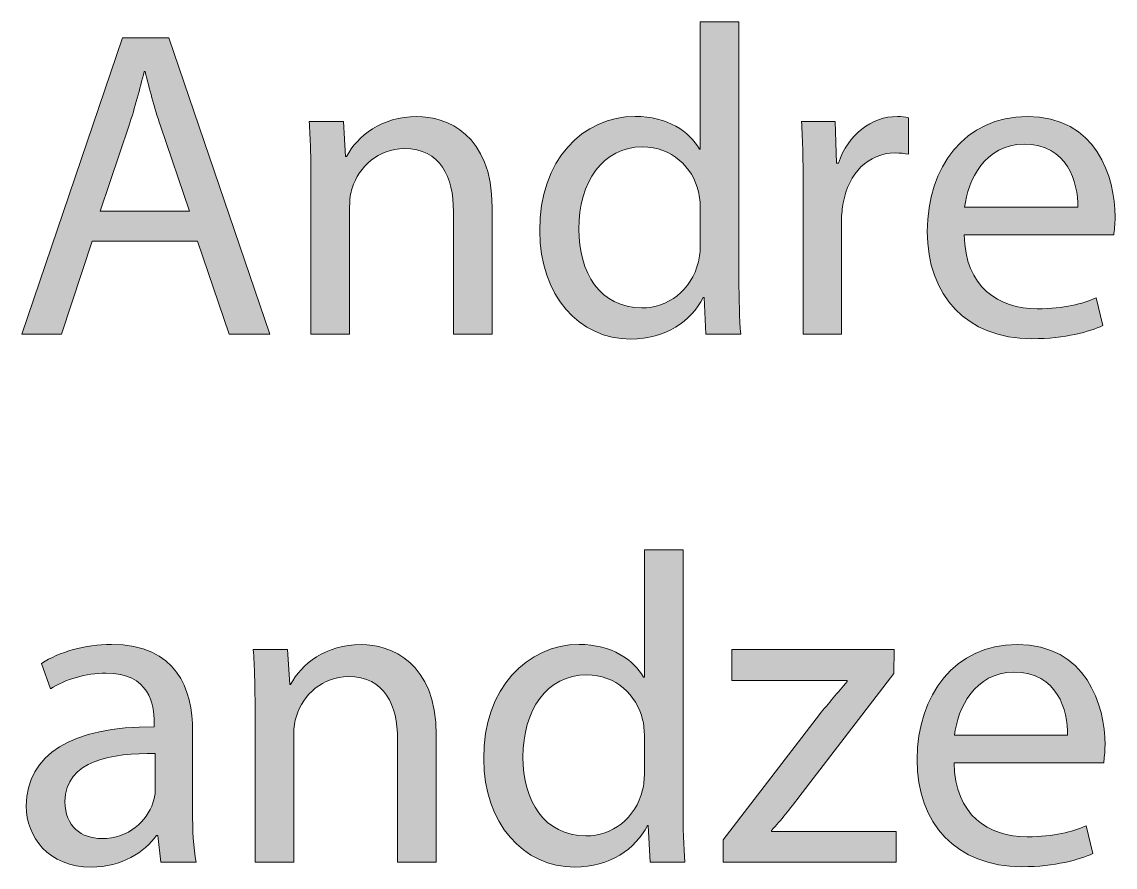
# Model space of a CAD drawing. Header units: inches. Extents: x -4.7 to 7.3, y 13.1 to 25.1.
# Drawn here: x 0.3398 to 0.7884, y 14.7397 to 15.0865 of the extents above; entities that cross this region are included whole.
import ezdxf

# ---------------------------------------------------------------- set-up
doc = ezdxf.new("R2010")
doc.units = ezdxf.units.IN
doc.header["$MEASUREMENT"] = 0
doc.layers.add('Score', color=7, linetype='Continuous')

# ---------------------------------------------------------------- blocks, each defined once
blk = doc.blocks.new('block 33')
at = {"layer": 'Score'}
h = blk.add_hatch(color=250, dxfattribs=at)
h.dxf.hatch_style = 2
edge = h.paths.add_edge_path()
edge.add_spline(control_points=[(0.63406, 15.08653), (0.63406, 15.08653), (0.63406, 14.9809), (0.63406, 14.9809), (0.63406, 14.97314), (0.63424, 14.96429), (0.63478, 14.95833), (0.63478, 14.95833), (0.62052, 14.95833), (0.62052, 14.95833), (0.62052, 14.95833), (0.6198, 14.9735), (0.6198, 14.9735), (0.6198, 14.9735), (0.61943, 14.9735), (0.61943, 14.9735), (0.61456, 14.96375), (0.6039, 14.95635), (0.58964, 14.95635), (0.56852, 14.95635), (0.55227, 14.97423), (0.55227, 15.00076), (0.55208, 15.02984), (0.57014, 15.04772), (0.59144, 15.04772), (0.60481, 15.04772), (0.61384, 15.0414), (0.61781, 15.03436), (0.61781, 15.03436), (0.61817, 15.03436), (0.61817, 15.03436), (0.61817, 15.03436), (0.61817, 15.08653), (0.61817, 15.08653), (0.61817, 15.08653), (0.63406, 15.08653), (0.63406, 15.08653)], knot_values=[0, 0, 0, 0, 1, 1, 1, 2, 2, 2, 3, 3, 3, 4, 4, 4, 5, 5, 5, 6, 6, 6, 7, 7, 7, 8, 8, 8, 9, 9, 9, 10, 10, 10, 11, 11, 11, 12, 12, 12, 12], degree=3, periodic=1)
edge = h.paths.add_edge_path()
edge.add_spline(control_points=[(0.61817, 15.01016), (0.61817, 15.01214), (0.61799, 15.01485), (0.61745, 15.01683), (0.6151, 15.02695), (0.60643, 15.03525), (0.59452, 15.03525), (0.57808, 15.03525), (0.56833, 15.02081), (0.56833, 15.00149), (0.56833, 14.98379), (0.577, 14.96917), (0.59416, 14.96917), (0.60481, 14.96917), (0.61456, 14.97621), (0.61745, 14.98813), (0.61799, 14.99029), (0.61817, 14.99246), (0.61817, 14.99498), (0.61817, 14.99498), (0.61817, 15.01016), (0.61817, 15.01016)], knot_values=[0, 0, 0, 0, 1, 1, 1, 2, 2, 2, 3, 3, 3, 4, 4, 4, 5, 5, 5, 6, 6, 6, 7, 7, 7, 7], degree=3, periodic=1)
h = blk.add_hatch(color=250, dxfattribs=at)
h.dxf.hatch_style = 2
h.paths.add_polyline_path([(0.36865, 14.99661), (0.356, 14.95833), (0.33976, 14.95833), (0.3811, 15.08004), (0.40006, 15.08004), (0.44159, 14.95833), (0.4248, 14.95833), (0.4118, 14.99661)])
edge = h.paths.add_edge_path()
edge.add_spline(control_points=[(0.40855, 15.0089), (0.40855, 15.0089), (0.39663, 15.04392), (0.39663, 15.04392), (0.39392, 15.05187), (0.39212, 15.05908), (0.39031, 15.06613), (0.39031, 15.06613), (0.38995, 15.06613), (0.38995, 15.06613), (0.38814, 15.05891), (0.38616, 15.0515), (0.38381, 15.04409), (0.38381, 15.04409), (0.37189, 15.0089), (0.37189, 15.0089), (0.37189, 15.0089), (0.40855, 15.0089), (0.40855, 15.0089)], knot_values=[0, 0, 0, 0, 1, 1, 1, 2, 2, 2, 3, 3, 3, 4, 4, 4, 5, 5, 5, 6, 6, 6, 6], degree=3, periodic=1)
h = blk.add_hatch(color=250, dxfattribs=at)
h.dxf.hatch_style = 2
edge = h.paths.add_edge_path()
edge.add_spline(control_points=[(0.45838, 15.02207), (0.45838, 15.0311), (0.4582, 15.03851), (0.45766, 15.04572), (0.45766, 15.04572), (0.47174, 15.04572), (0.47174, 15.04572), (0.47174, 15.04572), (0.47264, 15.03128), (0.47264, 15.03128), (0.47264, 15.03128), (0.473, 15.03128), (0.473, 15.03128), (0.47734, 15.03959), (0.48745, 15.04772), (0.50189, 15.04772), (0.51399, 15.04772), (0.53277, 15.04049), (0.53277, 15.01051), (0.53277, 15.01051), (0.53277, 14.95833), (0.53277, 14.95833), (0.53277, 14.95833), (0.51688, 14.95833), (0.51688, 14.95833), (0.51688, 14.95833), (0.51688, 15.00871), (0.51688, 15.00871), (0.51688, 15.0228), (0.51164, 15.03453), (0.49666, 15.03453), (0.48619, 15.03453), (0.47806, 15.02713), (0.47535, 15.01828), (0.47463, 15.01629), (0.47427, 15.01359), (0.47427, 15.01088), (0.47427, 15.01088), (0.47427, 14.95833), (0.47427, 14.95833), (0.47427, 14.95833), (0.45838, 14.95833), (0.45838, 14.95833), (0.45838, 14.95833), (0.45838, 15.02207), (0.45838, 15.02207)], knot_values=[0, 0, 0, 0, 1, 1, 1, 2, 2, 2, 3, 3, 3, 4, 4, 4, 5, 5, 5, 6, 6, 6, 7, 7, 7, 8, 8, 8, 9, 9, 9, 10, 10, 10, 11, 11, 11, 12, 12, 12, 13, 13, 13, 14, 14, 14, 15, 15, 15, 15], degree=3, periodic=1)
h = blk.add_hatch(color=250, dxfattribs=at)
h.dxf.hatch_style = 2
edge = h.paths.add_edge_path()
edge.add_spline(control_points=[(0.66042, 15.01846), (0.66042, 15.02875), (0.66024, 15.0376), (0.6597, 15.04572), (0.6597, 15.04572), (0.6736, 15.04572), (0.6736, 15.04572), (0.6736, 15.04572), (0.67414, 15.02858), (0.67414, 15.02858), (0.67414, 15.02858), (0.67487, 15.02858), (0.67487, 15.02858), (0.67883, 15.04031), (0.6884, 15.04772), (0.69906, 15.04772), (0.70087, 15.04772), (0.70213, 15.04753), (0.70357, 15.04717), (0.70357, 15.04717), (0.70357, 15.03219), (0.70357, 15.03219), (0.70194, 15.03254), (0.70032, 15.03273), (0.69815, 15.03273), (0.68696, 15.03273), (0.67902, 15.02424), (0.67685, 15.01232), (0.67649, 15.01016), (0.67613, 15.00762), (0.67613, 15.00492), (0.67613, 15.00492), (0.67613, 14.95833), (0.67613, 14.95833), (0.67613, 14.95833), (0.66042, 14.95833), (0.66042, 14.95833), (0.66042, 14.95833), (0.66042, 15.01846), (0.66042, 15.01846)], knot_values=[0, 0, 0, 0, 1, 1, 1, 2, 2, 2, 3, 3, 3, 4, 4, 4, 5, 5, 5, 6, 6, 6, 7, 7, 7, 8, 8, 8, 9, 9, 9, 10, 10, 10, 11, 11, 11, 12, 12, 12, 13, 13, 13, 13], degree=3, periodic=1)
h = blk.add_hatch(color=250, dxfattribs=at)
h.dxf.hatch_style = 2
edge = h.paths.add_edge_path()
edge.add_spline(control_points=[(0.7265, 14.99915), (0.72687, 14.97765), (0.74059, 14.9688), (0.75648, 14.9688), (0.76785, 14.9688), (0.77471, 14.9708), (0.78067, 14.97332), (0.78067, 14.97332), (0.78338, 14.96194), (0.78338, 14.96194), (0.77778, 14.95942), (0.76822, 14.95653), (0.75431, 14.95653), (0.7274, 14.95653), (0.71134, 14.97423), (0.71134, 15.00058), (0.71134, 15.02695), (0.72687, 15.04772), (0.75233, 15.04772), (0.78085, 15.04772), (0.78844, 15.02261), (0.78844, 15.00654), (0.78844, 15.0033), (0.78807, 15.00076), (0.7879, 14.99915), (0.7879, 14.99915), (0.7265, 14.99915), (0.7265, 14.99915)], knot_values=[0, 0, 0, 0, 1, 1, 1, 2, 2, 2, 3, 3, 3, 4, 4, 4, 5, 5, 5, 6, 6, 6, 7, 7, 7, 8, 8, 8, 9, 9, 9, 9], degree=3, periodic=1)
edge = h.paths.add_edge_path()
edge.add_spline(control_points=[(0.77309, 15.01051), (0.77327, 15.02063), (0.76893, 15.03634), (0.75106, 15.03634), (0.73499, 15.03634), (0.72795, 15.02153), (0.72668, 15.01051), (0.72668, 15.01051), (0.77309, 15.01051), (0.77309, 15.01051)], knot_values=[0, 0, 0, 0, 1, 1, 1, 2, 2, 2, 3, 3, 3, 3], degree=3, periodic=1)
h = blk.add_hatch(color=250, dxfattribs=at)
h.dxf.hatch_style = 2
edge = h.paths.add_edge_path()
edge.add_spline(control_points=[(0.61113, 14.86987), (0.61113, 14.86987), (0.61113, 14.76424), (0.61113, 14.76424), (0.61113, 14.75648), (0.61131, 14.74763), (0.61185, 14.74167), (0.61185, 14.74167), (0.59759, 14.74167), (0.59759, 14.74167), (0.59759, 14.74167), (0.59686, 14.75684), (0.59686, 14.75684), (0.59686, 14.75684), (0.5965, 14.75684), (0.5965, 14.75684), (0.59163, 14.74708), (0.58098, 14.73969), (0.56671, 14.73969), (0.54559, 14.73969), (0.52934, 14.75757), (0.52934, 14.7841), (0.52915, 14.81318), (0.54721, 14.83105), (0.56852, 14.83105), (0.58188, 14.83105), (0.59091, 14.82473), (0.59488, 14.81769), (0.59488, 14.81769), (0.59524, 14.81769), (0.59524, 14.81769), (0.59524, 14.81769), (0.59524, 14.86987), (0.59524, 14.86987), (0.59524, 14.86987), (0.61113, 14.86987), (0.61113, 14.86987)], knot_values=[0, 0, 0, 0, 1, 1, 1, 2, 2, 2, 3, 3, 3, 4, 4, 4, 5, 5, 5, 6, 6, 6, 7, 7, 7, 8, 8, 8, 9, 9, 9, 10, 10, 10, 11, 11, 11, 12, 12, 12, 12], degree=3, periodic=1)
edge = h.paths.add_edge_path()
edge.add_spline(control_points=[(0.59524, 14.7935), (0.59524, 14.79548), (0.59506, 14.79819), (0.59452, 14.80017), (0.59217, 14.81029), (0.5835, 14.81859), (0.57159, 14.81859), (0.55516, 14.81859), (0.5454, 14.80414), (0.5454, 14.78483), (0.5454, 14.76713), (0.55407, 14.75251), (0.57123, 14.75251), (0.58188, 14.75251), (0.59163, 14.75955), (0.59452, 14.77147), (0.59506, 14.77363), (0.59524, 14.7758), (0.59524, 14.77832), (0.59524, 14.77832), (0.59524, 14.7935), (0.59524, 14.7935)], knot_values=[0, 0, 0, 0, 1, 1, 1, 2, 2, 2, 3, 3, 3, 4, 4, 4, 5, 5, 5, 6, 6, 6, 7, 7, 7, 7], degree=3, periodic=1)
h = blk.add_hatch(color=250, dxfattribs=at)
h.dxf.hatch_style = 2
edge = h.paths.add_edge_path()
edge.add_spline(control_points=[(0.39681, 14.74167), (0.39681, 14.74167), (0.39555, 14.75269), (0.39555, 14.75269), (0.39555, 14.75269), (0.39501, 14.75269), (0.39501, 14.75269), (0.39013, 14.74582), (0.38074, 14.73969), (0.36828, 14.73969), (0.35059, 14.73969), (0.34156, 14.75214), (0.34156, 14.76478), (0.34156, 14.78592), (0.36034, 14.79747), (0.3941, 14.79728), (0.3941, 14.79728), (0.3941, 14.79909), (0.3941, 14.79909), (0.3941, 14.80632), (0.39212, 14.81931), (0.37424, 14.81931), (0.36612, 14.81931), (0.35763, 14.81679), (0.35149, 14.81281), (0.35149, 14.81281), (0.34788, 14.82328), (0.34788, 14.82328), (0.3551, 14.82798), (0.36557, 14.83105), (0.37659, 14.83105), (0.40331, 14.83105), (0.40981, 14.81281), (0.40981, 14.7953), (0.40981, 14.7953), (0.40981, 14.76261), (0.40981, 14.76261), (0.40981, 14.75503), (0.41017, 14.74763), (0.41125, 14.74167), (0.41125, 14.74167), (0.39681, 14.74167), (0.39681, 14.74167)], knot_values=[0, 0, 0, 0, 1, 1, 1, 2, 2, 2, 3, 3, 3, 4, 4, 4, 5, 5, 5, 6, 6, 6, 7, 7, 7, 8, 8, 8, 9, 9, 9, 10, 10, 10, 11, 11, 11, 12, 12, 12, 13, 13, 13, 14, 14, 14, 14], degree=3, periodic=1)
edge = h.paths.add_edge_path()
edge.add_spline(control_points=[(0.39446, 14.78627), (0.37713, 14.78663), (0.35745, 14.78356), (0.35745, 14.76659), (0.35745, 14.75629), (0.36431, 14.75142), (0.37244, 14.75142), (0.38381, 14.75142), (0.39103, 14.75864), (0.39356, 14.76605), (0.3941, 14.76767), (0.39446, 14.76948), (0.39446, 14.7711), (0.39446, 14.7711), (0.39446, 14.78627), (0.39446, 14.78627)], knot_values=[0, 0, 0, 0, 1, 1, 1, 2, 2, 2, 3, 3, 3, 4, 4, 4, 5, 5, 5, 5], degree=3, periodic=1)
h = blk.add_hatch(color=250, dxfattribs=at)
h.dxf.hatch_style = 2
edge = h.paths.add_edge_path()
edge.add_spline(control_points=[(0.43545, 14.80541), (0.43545, 14.81444), (0.43527, 14.82185), (0.43473, 14.82906), (0.43473, 14.82906), (0.44881, 14.82906), (0.44881, 14.82906), (0.44881, 14.82906), (0.44971, 14.81462), (0.44971, 14.81462), (0.44971, 14.81462), (0.45007, 14.81462), (0.45007, 14.81462), (0.45441, 14.82293), (0.46452, 14.83105), (0.47896, 14.83105), (0.49106, 14.83105), (0.50984, 14.82383), (0.50984, 14.79385), (0.50984, 14.79385), (0.50984, 14.74167), (0.50984, 14.74167), (0.50984, 14.74167), (0.49395, 14.74167), (0.49395, 14.74167), (0.49395, 14.74167), (0.49395, 14.79205), (0.49395, 14.79205), (0.49395, 14.80614), (0.48872, 14.81787), (0.47373, 14.81787), (0.46326, 14.81787), (0.45513, 14.81047), (0.45242, 14.80162), (0.4517, 14.79963), (0.45134, 14.79693), (0.45134, 14.79422), (0.45134, 14.79422), (0.45134, 14.74167), (0.45134, 14.74167), (0.45134, 14.74167), (0.43545, 14.74167), (0.43545, 14.74167), (0.43545, 14.74167), (0.43545, 14.80541), (0.43545, 14.80541)], knot_values=[0, 0, 0, 0, 1, 1, 1, 2, 2, 2, 3, 3, 3, 4, 4, 4, 5, 5, 5, 6, 6, 6, 7, 7, 7, 8, 8, 8, 9, 9, 9, 10, 10, 10, 11, 11, 11, 12, 12, 12, 13, 13, 13, 14, 14, 14, 15, 15, 15, 15], degree=3, periodic=1)
h = blk.add_hatch(color=250, dxfattribs=at)
h.dxf.hatch_style = 2
edge = h.paths.add_edge_path()
edge.add_spline(control_points=[(0.62756, 14.75088), (0.62756, 14.75088), (0.6671, 14.80234), (0.6671, 14.80234), (0.67089, 14.80703), (0.67451, 14.81118), (0.67847, 14.81588), (0.67847, 14.81588), (0.67847, 14.81624), (0.67847, 14.81624), (0.67847, 14.81624), (0.63117, 14.81624), (0.63117, 14.81624), (0.63117, 14.81624), (0.63117, 14.82906), (0.63117, 14.82906), (0.63117, 14.82906), (0.69779, 14.82906), (0.69779, 14.82906), (0.69779, 14.82906), (0.69762, 14.81913), (0.69762, 14.81913), (0.69762, 14.81913), (0.65862, 14.76839), (0.65862, 14.76839), (0.655, 14.76352), (0.65139, 14.75918), (0.64742, 14.75467), (0.64742, 14.75467), (0.64742, 14.75431), (0.64742, 14.75431), (0.64742, 14.75431), (0.69852, 14.75431), (0.69852, 14.75431), (0.69852, 14.75431), (0.69852, 14.74167), (0.69852, 14.74167), (0.69852, 14.74167), (0.62756, 14.74167), (0.62756, 14.74167), (0.62756, 14.74167), (0.62756, 14.75088), (0.62756, 14.75088)], knot_values=[0, 0, 0, 0, 1, 1, 1, 2, 2, 2, 3, 3, 3, 4, 4, 4, 5, 5, 5, 6, 6, 6, 7, 7, 7, 8, 8, 8, 9, 9, 9, 10, 10, 10, 11, 11, 11, 12, 12, 12, 13, 13, 13, 14, 14, 14, 14], degree=3, periodic=1)
h = blk.add_hatch(color=250, dxfattribs=at)
h.dxf.hatch_style = 2
edge = h.paths.add_edge_path()
edge.add_spline(control_points=[(0.72234, 14.78248), (0.7227, 14.76099), (0.73643, 14.75214), (0.75232, 14.75214), (0.76369, 14.75214), (0.77056, 14.75414), (0.77652, 14.75666), (0.77652, 14.75666), (0.77922, 14.74528), (0.77922, 14.74528), (0.77363, 14.74276), (0.76406, 14.73987), (0.75016, 14.73987), (0.72325, 14.73987), (0.70718, 14.75757), (0.70718, 14.78392), (0.70718, 14.81029), (0.7227, 14.83105), (0.74817, 14.83105), (0.77669, 14.83105), (0.78428, 14.80595), (0.78428, 14.78988), (0.78428, 14.78663), (0.78392, 14.7841), (0.78374, 14.78248), (0.78374, 14.78248), (0.72234, 14.78248), (0.72234, 14.78248)], knot_values=[0, 0, 0, 0, 1, 1, 1, 2, 2, 2, 3, 3, 3, 4, 4, 4, 5, 5, 5, 6, 6, 6, 7, 7, 7, 8, 8, 8, 9, 9, 9, 9], degree=3, periodic=1)
edge = h.paths.add_edge_path()
edge.add_spline(control_points=[(0.76893, 14.79385), (0.76911, 14.80397), (0.76478, 14.81968), (0.7469, 14.81968), (0.73083, 14.81968), (0.72379, 14.80486), (0.72253, 14.79385), (0.72253, 14.79385), (0.76893, 14.79385), (0.76893, 14.79385)], knot_values=[0, 0, 0, 0, 1, 1, 1, 2, 2, 2, 3, 3, 3, 3], degree=3, periodic=1)
at = {"layer": 'Score', "lineweight": 0}
blk.add_lwpolyline([(0.36865, 14.99661), (0.356, 14.95833), (0.33976, 14.95833), (0.3811, 15.08004), (0.40006, 15.08004), (0.44159, 14.95833), (0.4248, 14.95833), (0.4118, 14.99661), (0.36865, 14.99661)], dxfattribs=at)
for points, knots in [([(0.63406, 15.08653), (0.63406, 15.08653), (0.63406, 14.9809), (0.63406, 14.9809), (0.63406, 14.97314), (0.63424, 14.96429), (0.63478, 14.95833), (0.63478, 14.95833), (0.62052, 14.95833), (0.62052, 14.95833), (0.62052, 14.95833), (0.6198, 14.9735), (0.6198, 14.9735), (0.6198, 14.9735), (0.61943, 14.9735), (0.61943, 14.9735), (0.61456, 14.96375), (0.6039, 14.95635), (0.58964, 14.95635), (0.56852, 14.95635), (0.55227, 14.97423), (0.55227, 15.00076), (0.55208, 15.02984), (0.57014, 15.04772), (0.59144, 15.04772), (0.60481, 15.04772), (0.61384, 15.0414), (0.61781, 15.03436), (0.61781, 15.03436), (0.61817, 15.03436), (0.61817, 15.03436), (0.61817, 15.03436), (0.61817, 15.08653), (0.61817, 15.08653), (0.61817, 15.08653), (0.63406, 15.08653), (0.63406, 15.08653)], [0, 0, 0, 0, 1, 1, 1, 2, 2, 2, 3, 3, 3, 4, 4, 4, 5, 5, 5, 6, 6, 6, 7, 7, 7, 8, 8, 8, 9, 9, 9, 10, 10, 10, 11, 11, 11, 12, 12, 12, 12]), ([(0.40855, 15.0089), (0.40855, 15.0089), (0.39663, 15.04392), (0.39663, 15.04392), (0.39392, 15.05187), (0.39212, 15.05908), (0.39031, 15.06613), (0.39031, 15.06613), (0.38995, 15.06613), (0.38995, 15.06613), (0.38814, 15.05891), (0.38616, 15.0515), (0.38381, 15.04409), (0.38381, 15.04409), (0.37189, 15.0089), (0.37189, 15.0089), (0.37189, 15.0089), (0.40855, 15.0089), (0.40855, 15.0089)], [0, 0, 0, 0, 1, 1, 1, 2, 2, 2, 3, 3, 3, 4, 4, 4, 5, 5, 5, 6, 6, 6, 6]), ([(0.45838, 15.02207), (0.45838, 15.0311), (0.4582, 15.03851), (0.45766, 15.04572), (0.45766, 15.04572), (0.47174, 15.04572), (0.47174, 15.04572), (0.47174, 15.04572), (0.47264, 15.03128), (0.47264, 15.03128), (0.47264, 15.03128), (0.473, 15.03128), (0.473, 15.03128), (0.47734, 15.03959), (0.48745, 15.04772), (0.50189, 15.04772), (0.51399, 15.04772), (0.53277, 15.04049), (0.53277, 15.01051), (0.53277, 15.01051), (0.53277, 14.95833), (0.53277, 14.95833), (0.53277, 14.95833), (0.51688, 14.95833), (0.51688, 14.95833), (0.51688, 14.95833), (0.51688, 15.00871), (0.51688, 15.00871), (0.51688, 15.0228), (0.51164, 15.03453), (0.49666, 15.03453), (0.48619, 15.03453), (0.47806, 15.02713), (0.47535, 15.01828), (0.47463, 15.01629), (0.47427, 15.01359), (0.47427, 15.01088), (0.47427, 15.01088), (0.47427, 14.95833), (0.47427, 14.95833), (0.47427, 14.95833), (0.45838, 14.95833), (0.45838, 14.95833), (0.45838, 14.95833), (0.45838, 15.02207), (0.45838, 15.02207)], [0, 0, 0, 0, 1, 1, 1, 2, 2, 2, 3, 3, 3, 4, 4, 4, 5, 5, 5, 6, 6, 6, 7, 7, 7, 8, 8, 8, 9, 9, 9, 10, 10, 10, 11, 11, 11, 12, 12, 12, 13, 13, 13, 14, 14, 14, 15, 15, 15, 15]), ([(0.66042, 15.01846), (0.66042, 15.02875), (0.66024, 15.0376), (0.6597, 15.04572), (0.6597, 15.04572), (0.6736, 15.04572), (0.6736, 15.04572), (0.6736, 15.04572), (0.67414, 15.02858), (0.67414, 15.02858), (0.67414, 15.02858), (0.67487, 15.02858), (0.67487, 15.02858), (0.67883, 15.04031), (0.6884, 15.04772), (0.69906, 15.04772), (0.70087, 15.04772), (0.70213, 15.04753), (0.70357, 15.04717), (0.70357, 15.04717), (0.70357, 15.03219), (0.70357, 15.03219), (0.70194, 15.03254), (0.70032, 15.03273), (0.69815, 15.03273), (0.68696, 15.03273), (0.67902, 15.02424), (0.67685, 15.01232), (0.67649, 15.01016), (0.67613, 15.00762), (0.67613, 15.00492), (0.67613, 15.00492), (0.67613, 14.95833), (0.67613, 14.95833), (0.67613, 14.95833), (0.66042, 14.95833), (0.66042, 14.95833), (0.66042, 14.95833), (0.66042, 15.01846), (0.66042, 15.01846)], [0, 0, 0, 0, 1, 1, 1, 2, 2, 2, 3, 3, 3, 4, 4, 4, 5, 5, 5, 6, 6, 6, 7, 7, 7, 8, 8, 8, 9, 9, 9, 10, 10, 10, 11, 11, 11, 12, 12, 12, 13, 13, 13, 13]), ([(0.7265, 14.99915), (0.72687, 14.97765), (0.74059, 14.9688), (0.75648, 14.9688), (0.76785, 14.9688), (0.77471, 14.9708), (0.78067, 14.97332), (0.78067, 14.97332), (0.78338, 14.96194), (0.78338, 14.96194), (0.77778, 14.95942), (0.76822, 14.95653), (0.75431, 14.95653), (0.7274, 14.95653), (0.71134, 14.97423), (0.71134, 15.00058), (0.71134, 15.02695), (0.72687, 15.04772), (0.75233, 15.04772), (0.78085, 15.04772), (0.78844, 15.02261), (0.78844, 15.00654), (0.78844, 15.0033), (0.78807, 15.00076), (0.7879, 14.99915), (0.7879, 14.99915), (0.7265, 14.99915), (0.7265, 14.99915)], [0, 0, 0, 0, 1, 1, 1, 2, 2, 2, 3, 3, 3, 4, 4, 4, 5, 5, 5, 6, 6, 6, 7, 7, 7, 8, 8, 8, 9, 9, 9, 9]), ([(0.77309, 15.01051), (0.77327, 15.02063), (0.76893, 15.03634), (0.75106, 15.03634), (0.73499, 15.03634), (0.72795, 15.02153), (0.72668, 15.01051), (0.72668, 15.01051), (0.77309, 15.01051), (0.77309, 15.01051)], [0, 0, 0, 0, 1, 1, 1, 2, 2, 2, 3, 3, 3, 3]), ([(0.61817, 15.01016), (0.61817, 15.01214), (0.61799, 15.01485), (0.61745, 15.01683), (0.6151, 15.02695), (0.60643, 15.03525), (0.59452, 15.03525), (0.57808, 15.03525), (0.56833, 15.02081), (0.56833, 15.00149), (0.56833, 14.98379), (0.577, 14.96917), (0.59416, 14.96917), (0.60481, 14.96917), (0.61456, 14.97621), (0.61745, 14.98813), (0.61799, 14.99029), (0.61817, 14.99246), (0.61817, 14.99498), (0.61817, 14.99498), (0.61817, 15.01016), (0.61817, 15.01016)], [0, 0, 0, 0, 1, 1, 1, 2, 2, 2, 3, 3, 3, 4, 4, 4, 5, 5, 5, 6, 6, 6, 7, 7, 7, 7]), ([(0.61113, 14.86987), (0.61113, 14.86987), (0.61113, 14.76424), (0.61113, 14.76424), (0.61113, 14.75648), (0.61131, 14.74763), (0.61185, 14.74167), (0.61185, 14.74167), (0.59759, 14.74167), (0.59759, 14.74167), (0.59759, 14.74167), (0.59686, 14.75684), (0.59686, 14.75684), (0.59686, 14.75684), (0.5965, 14.75684), (0.5965, 14.75684), (0.59163, 14.74708), (0.58098, 14.73969), (0.56671, 14.73969), (0.54559, 14.73969), (0.52934, 14.75757), (0.52934, 14.7841), (0.52915, 14.81318), (0.54721, 14.83105), (0.56852, 14.83105), (0.58188, 14.83105), (0.59091, 14.82473), (0.59488, 14.81769), (0.59488, 14.81769), (0.59524, 14.81769), (0.59524, 14.81769), (0.59524, 14.81769), (0.59524, 14.86987), (0.59524, 14.86987), (0.59524, 14.86987), (0.61113, 14.86987), (0.61113, 14.86987)], [0, 0, 0, 0, 1, 1, 1, 2, 2, 2, 3, 3, 3, 4, 4, 4, 5, 5, 5, 6, 6, 6, 7, 7, 7, 8, 8, 8, 9, 9, 9, 10, 10, 10, 11, 11, 11, 12, 12, 12, 12]), ([(0.39681, 14.74167), (0.39681, 14.74167), (0.39555, 14.75269), (0.39555, 14.75269), (0.39555, 14.75269), (0.39501, 14.75269), (0.39501, 14.75269), (0.39013, 14.74582), (0.38074, 14.73969), (0.36828, 14.73969), (0.35059, 14.73969), (0.34156, 14.75214), (0.34156, 14.76478), (0.34156, 14.78592), (0.36034, 14.79747), (0.3941, 14.79728), (0.3941, 14.79728), (0.3941, 14.79909), (0.3941, 14.79909), (0.3941, 14.80632), (0.39212, 14.81931), (0.37424, 14.81931), (0.36612, 14.81931), (0.35763, 14.81679), (0.35149, 14.81281), (0.35149, 14.81281), (0.34788, 14.82328), (0.34788, 14.82328), (0.3551, 14.82798), (0.36557, 14.83105), (0.37659, 14.83105), (0.40331, 14.83105), (0.40981, 14.81281), (0.40981, 14.7953), (0.40981, 14.7953), (0.40981, 14.76261), (0.40981, 14.76261), (0.40981, 14.75503), (0.41017, 14.74763), (0.41125, 14.74167), (0.41125, 14.74167), (0.39681, 14.74167), (0.39681, 14.74167)], [0, 0, 0, 0, 1, 1, 1, 2, 2, 2, 3, 3, 3, 4, 4, 4, 5, 5, 5, 6, 6, 6, 7, 7, 7, 8, 8, 8, 9, 9, 9, 10, 10, 10, 11, 11, 11, 12, 12, 12, 13, 13, 13, 14, 14, 14, 14]), ([(0.43545, 14.80541), (0.43545, 14.81444), (0.43527, 14.82185), (0.43473, 14.82906), (0.43473, 14.82906), (0.44881, 14.82906), (0.44881, 14.82906), (0.44881, 14.82906), (0.44971, 14.81462), (0.44971, 14.81462), (0.44971, 14.81462), (0.45007, 14.81462), (0.45007, 14.81462), (0.45441, 14.82293), (0.46452, 14.83105), (0.47896, 14.83105), (0.49106, 14.83105), (0.50984, 14.82383), (0.50984, 14.79385), (0.50984, 14.79385), (0.50984, 14.74167), (0.50984, 14.74167), (0.50984, 14.74167), (0.49395, 14.74167), (0.49395, 14.74167), (0.49395, 14.74167), (0.49395, 14.79205), (0.49395, 14.79205), (0.49395, 14.80614), (0.48872, 14.81787), (0.47373, 14.81787), (0.46326, 14.81787), (0.45513, 14.81047), (0.45242, 14.80162), (0.4517, 14.79963), (0.45134, 14.79693), (0.45134, 14.79422), (0.45134, 14.79422), (0.45134, 14.74167), (0.45134, 14.74167), (0.45134, 14.74167), (0.43545, 14.74167), (0.43545, 14.74167), (0.43545, 14.74167), (0.43545, 14.80541), (0.43545, 14.80541)], [0, 0, 0, 0, 1, 1, 1, 2, 2, 2, 3, 3, 3, 4, 4, 4, 5, 5, 5, 6, 6, 6, 7, 7, 7, 8, 8, 8, 9, 9, 9, 10, 10, 10, 11, 11, 11, 12, 12, 12, 13, 13, 13, 14, 14, 14, 15, 15, 15, 15]), ([(0.62756, 14.75088), (0.62756, 14.75088), (0.6671, 14.80234), (0.6671, 14.80234), (0.67089, 14.80703), (0.67451, 14.81118), (0.67847, 14.81588), (0.67847, 14.81588), (0.67847, 14.81624), (0.67847, 14.81624), (0.67847, 14.81624), (0.63117, 14.81624), (0.63117, 14.81624), (0.63117, 14.81624), (0.63117, 14.82906), (0.63117, 14.82906), (0.63117, 14.82906), (0.69779, 14.82906), (0.69779, 14.82906), (0.69779, 14.82906), (0.69762, 14.81913), (0.69762, 14.81913), (0.69762, 14.81913), (0.65862, 14.76839), (0.65862, 14.76839), (0.655, 14.76352), (0.65139, 14.75918), (0.64742, 14.75467), (0.64742, 14.75467), (0.64742, 14.75431), (0.64742, 14.75431), (0.64742, 14.75431), (0.69852, 14.75431), (0.69852, 14.75431), (0.69852, 14.75431), (0.69852, 14.74167), (0.69852, 14.74167), (0.69852, 14.74167), (0.62756, 14.74167), (0.62756, 14.74167), (0.62756, 14.74167), (0.62756, 14.75088), (0.62756, 14.75088)], [0, 0, 0, 0, 1, 1, 1, 2, 2, 2, 3, 3, 3, 4, 4, 4, 5, 5, 5, 6, 6, 6, 7, 7, 7, 8, 8, 8, 9, 9, 9, 10, 10, 10, 11, 11, 11, 12, 12, 12, 13, 13, 13, 14, 14, 14, 14]), ([(0.72234, 14.78248), (0.7227, 14.76099), (0.73643, 14.75214), (0.75232, 14.75214), (0.76369, 14.75214), (0.77056, 14.75414), (0.77652, 14.75666), (0.77652, 14.75666), (0.77922, 14.74528), (0.77922, 14.74528), (0.77363, 14.74276), (0.76406, 14.73987), (0.75016, 14.73987), (0.72325, 14.73987), (0.70718, 14.75757), (0.70718, 14.78392), (0.70718, 14.81029), (0.7227, 14.83105), (0.74817, 14.83105), (0.77669, 14.83105), (0.78428, 14.80595), (0.78428, 14.78988), (0.78428, 14.78663), (0.78392, 14.7841), (0.78374, 14.78248), (0.78374, 14.78248), (0.72234, 14.78248), (0.72234, 14.78248)], [0, 0, 0, 0, 1, 1, 1, 2, 2, 2, 3, 3, 3, 4, 4, 4, 5, 5, 5, 6, 6, 6, 7, 7, 7, 8, 8, 8, 9, 9, 9, 9]), ([(0.59524, 14.7935), (0.59524, 14.79548), (0.59506, 14.79819), (0.59452, 14.80017), (0.59217, 14.81029), (0.5835, 14.81859), (0.57159, 14.81859), (0.55516, 14.81859), (0.5454, 14.80414), (0.5454, 14.78483), (0.5454, 14.76713), (0.55407, 14.75251), (0.57123, 14.75251), (0.58188, 14.75251), (0.59163, 14.75955), (0.59452, 14.77147), (0.59506, 14.77363), (0.59524, 14.7758), (0.59524, 14.77832), (0.59524, 14.77832), (0.59524, 14.7935), (0.59524, 14.7935)], [0, 0, 0, 0, 1, 1, 1, 2, 2, 2, 3, 3, 3, 4, 4, 4, 5, 5, 5, 6, 6, 6, 7, 7, 7, 7]), ([(0.76893, 14.79385), (0.76911, 14.80397), (0.76478, 14.81968), (0.7469, 14.81968), (0.73083, 14.81968), (0.72379, 14.80486), (0.72253, 14.79385), (0.72253, 14.79385), (0.76893, 14.79385), (0.76893, 14.79385)], [0, 0, 0, 0, 1, 1, 1, 2, 2, 2, 3, 3, 3, 3]), ([(0.39446, 14.78627), (0.37713, 14.78663), (0.35745, 14.78356), (0.35745, 14.76659), (0.35745, 14.75629), (0.36431, 14.75142), (0.37244, 14.75142), (0.38381, 14.75142), (0.39103, 14.75864), (0.39356, 14.76605), (0.3941, 14.76767), (0.39446, 14.76948), (0.39446, 14.7711), (0.39446, 14.7711), (0.39446, 14.78627), (0.39446, 14.78627)], [0, 0, 0, 0, 1, 1, 1, 2, 2, 2, 3, 3, 3, 4, 4, 4, 5, 5, 5, 5])]:
    blk.add_open_spline(points, degree=3, knots=knots, dxfattribs=at)

msp = doc.modelspace()

# ---------------------------------------------------------------- block references
at = {"layer": 'Score'}
msp.add_blockref('block 33', (0, 0), dxfattribs=at)

doc.saveas('drawing.dxf')
